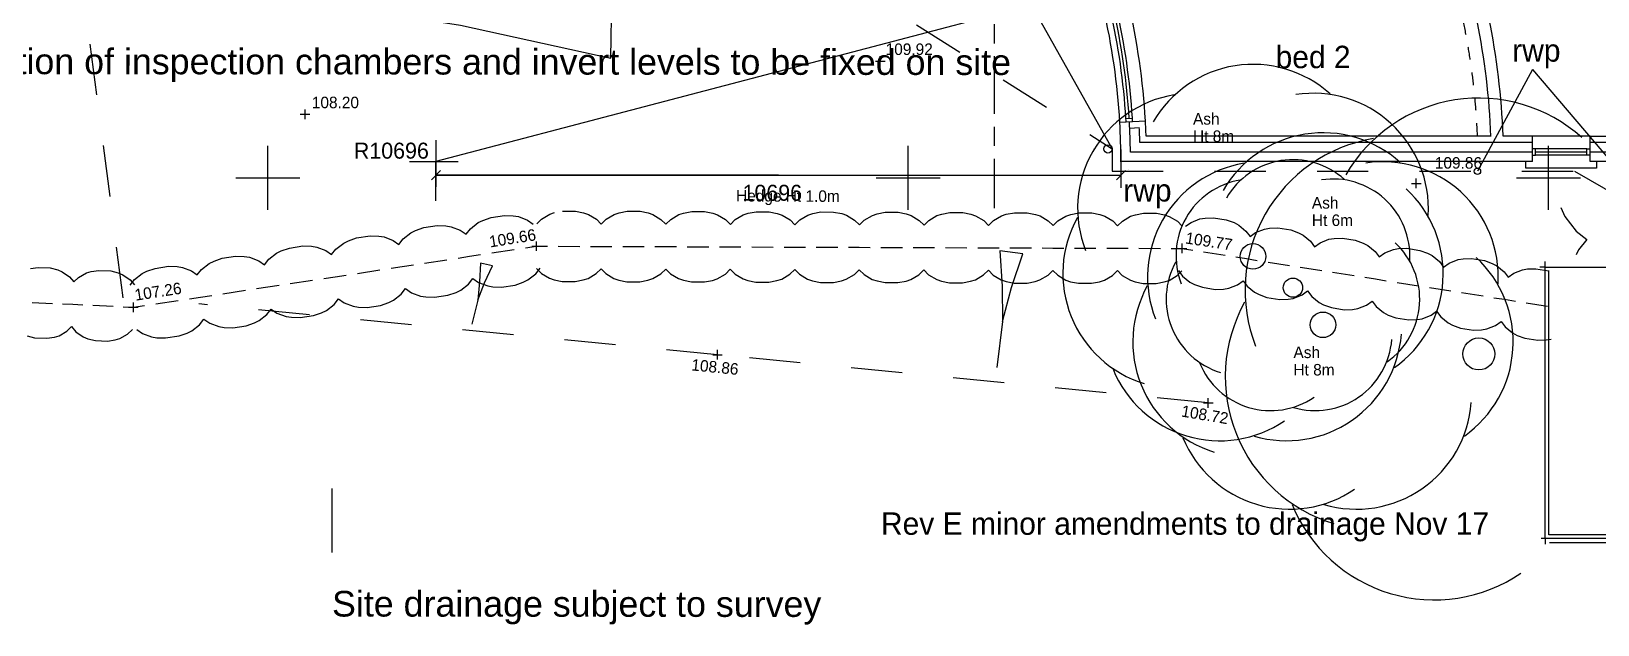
# Model space of a CAD drawing. Header units: millimetres. Extents: x -41320 to 62477, y -39180 to 41963.
# Drawn here: x -12321 to 12139, y -15662 to -6390 of the extents above; entities that cross this region are included whole.
import ezdxf

# ---------------------------------------------------------------- set-up
doc = ezdxf.new("R2010")
doc.units = ezdxf.units.MM
for name, pattern in [('BORDER', [16, 13, -1, 1, -1]), ('CENTER', [16, 9, -2, 3, -2]), ('DASHDOT', [16, 12, -4]), ('DASHED', [16, 8, -8]), ('HIDDEN', [16, 2, -2, 2, -2, 2, -2, 2, -2])]:
    doc.linetypes.add(name, pattern=pattern)
for name, color, linetype, true_color in [('1', 7, 'Continuous', 0xffffff), ('NEW_LGF_1', 7, 'Continuous', 0xffffff), ('SV___GRID', 7, 'Continuous', 0xffffff), ('SV_LAND_FORM_LEVELS', 7, 'Continuous', 0xffffff), ('SV_LAND_FORMS', 7, 'Continuous', 0xffffff), ('SV_LEVELS_(SPOT)', 7, 'Continuous', 0xffffff), ('SV_MISC_TEXT', 7, 'Continuous', 0xffffff), ('SV_TREES', 7, 'Continuous', 0xffffff), ('SV_TREES_TEXT', 7, 'Continuous', 0xffffff), ('SV_VEGETATION', 7, 'Continuous', 0xffffff), ('SV_VEGETATION_LEVELS', 7, 'Continuous', 0xffffff)]:
    doc.layers.add(name, color=color, linetype=linetype, true_color=true_color)
doc.styles.add('ARIAL', font='ARIAL.TTF', dxfattribs={"height": 0.2})
doc.dimstyles.new('ISO-25', dxfattribs={"dimtxt": 2.5, "dimasz": 2.5, "dimexe": 1.25, "dimexo": 0.625, "dimtad": 1, "dimtxsty": 'Standard', "dimcen": 2.5, "dimadec": 0, "dimazin": 0, "dimtfac": 1, "dimtmove": 0, "dimatfit": 3, "dimfxl": 1, "dimarcsym": 0})

# ---------------------------------------------------------------- blocks, each defined once
blk = doc.blocks.new('PT_PLUS00009')
at = {"layer": 'SV_LEVELS_(SPOT)', "color": 1, "linetype": 'Continuous', "ltscale": 100}
for p, q in [((0, 75), (150, 75)), ((75, 0), (75, 150))]:
    blk.add_line(p, q, dxfattribs=at)
at = {"layer": 'SV_LEVELS_(SPOT)'}
blk.add_attdef('PAT_NAME', (0, 0), '', height=1, dxfattribs=at)
blk = doc.blocks.new('GLOBALCANOPY00014')
at = {"layer": 'SV_TREES', "color": 1, "linetype": 'Continuous', "ltscale": 100}
for centre, start, end in [((2970, 4081), 48, 150), ((2970, 4081), 48, 150), ((2031, 3629), 99.4, 201.4), ((2031, 3629), 99.4, 201.4), ((3908, 3629), 356.6, 98.6), ((3908, 3629), 356.6, 98.6), ((4140, 2614), 305.2, 47.2), ((4140, 2614), 305.2, 47.2), ((1800, 2614), 150.9, 252.9), ((1800, 2614), 150.9, 252.9), ((3491, 1800), 253.7, 355.7), ((3491, 1800), 253.7, 355.7), ((2449, 1800), 202.3, 304.3), ((2449, 1800), 202.3, 304.3)]:
    blk.add_arc(centre, 1800, start, end, dxfattribs=at)
at = {"layer": 'SV_TREES'}
blk.add_attdef('PAT_NAME', (0, 0), '', height=1, dxfattribs=at)
blk = doc.blocks.new('GLOBALCANOPY00015')
at = {"layer": 'SV_TREES', "color": 1, "linetype": 'Continuous', "ltscale": 100}
for centre, start, end in [((3960, 5441), 48, 150), ((3960, 5441), 48, 150), ((2709, 4839), 99.4, 201.4), ((2709, 4839), 99.4, 201.4), ((2400, 3485), 150.9, 252.9), ((2400, 3485), 150.9, 252.9), ((3265, 2400), 202.3, 304.3), ((3265, 2400), 202.3, 304.3)]:
    blk.add_arc(centre, 2400, start, end, dxfattribs=at)
at = {"layer": 'SV_TREES'}
blk.add_attdef('PAT_NAME', (0, 0), '', height=1, dxfattribs=at)
blk = doc.blocks.new('878EE72C')
at = {"layer": 'NEW_LGF_1', "color": 2, "linetype": 'BORDER', "ltscale": 100}
blk.add_line((33995, 12795), (34005, 12790), dxfattribs=at)
at = {"layer": 'NEW_LGF_1', "color": 1, "linetype": 'Continuous', "ltscale": 100}
for p, q in [((41050, 10948), (41050, 11035)), ((41050, 10948), (40963, 10948)), ((41050, 10948), (50313, 10948)), ((41050, 6707), (41050, 10948)), ((41106, 6763), (41106, 10892)), ((41050, 6707), (40988, 6707)), ((41050, 6707), (41050, 6620)), ((50313, 6707), (41050, 6707)), ((50257, 6763), (41106, 6763)), ((50380, 6640), (41116, 6640))]:
    blk.add_line(p, q, dxfattribs=at)
at = {"layer": 'NEW_LGF_1', "color": 6, "linetype": 'DASHDOT', "ltscale": 100}
blk.add_line((22105, 6488), (22105, 7488), dxfattribs=at)
at = {"layer": 'NEW_LGF_1', "color": 15, "linetype": 'Continuous', "ltscale": 100, "style": 'ARIAL'}
for s, p in [('Exact location of inspection chambers and invert levels to be fixed on site', (14601, 13965)), ('Site drainage subject to survey', (22105, 5488))]:
    blk.add_text(s, height=400, rotation=359.9494, dxfattribs=at).set_placement(p)
at = {"layer": 'NEW_LGF_1'}
blk.add_attdef('Sfb', (0, 0), '', height=1, dxfattribs=at)
blk = doc.blocks.new('A46EFAE7')
at = {"layer": 'NEW_LGF_1', "color": 2, "linetype": 'Continuous', "ltscale": 100}
for p, q in [((109, 1758), (206, 1781)), ((352, 56), (452, 62))]:
    blk.add_line(p, q, dxfattribs=at)
for radius, start, end in [(10696, 3.3024, 12.9715), (10696, 3.3024, 12.9715), (10796, 12.7062, 12.9715), (10796, 12.7062, 12.9715), (10846, 3.5678, 12.7074), (10846, 3.5678, 12.7074), (10896, 12.7086, 12.9715), (10896, 12.7086, 12.9715), (11096, 3.3024, 12.9715), (11096, 3.3024, 12.9715), (10796, 3.3024, 3.5678), (10796, 3.3024, 3.5678), (10896, 3.3024, 3.5678), (10896, 3.3024, 3.5678)]:
    blk.add_arc((-10423, -616), radius, start, end, dxfattribs=at)
at = {"layer": 'NEW_LGF_1', "color": 1, "linetype": 'Continuous', "ltscale": 100}
for radius, end in [(10796, 12.7062), (10796, 12.7062), (10896, 12.7086), (10896, 12.7086)]:
    blk.add_arc((-10423, -616), radius, 3.5678, end, dxfattribs=at)
at = {"layer": 'NEW_LGF_1'}
blk.add_attdef('Sfb', (0, 0), '', height=1, dxfattribs=at)
blk = doc.blocks.new('GLOBALTADPOLE00038')
at = {"layer": 'SV_MISC_TEXT', "color": 1, "linetype": 'Continuous', "ltscale": 100}
for p, q in [((7866, 1570), (5501, 1146)), ((7835, 0), (7866, 1570)), ((5501, 1146), (3140, 878)), ((3140, 878), (0, 940)), ((3140, 878), (5489, 518)), ((5489, 518), (7835, 0))]:
    blk.add_line(p, q, dxfattribs=at)
at = {"layer": 'SV_MISC_TEXT'}
blk.add_attdef('PAT_NAME', (0, 0), '', height=1, dxfattribs=at)
blk = doc.blocks.new('GLOBALTADPOLE00041')
at = {"layer": 'SV_MISC_TEXT', "color": 1, "linetype": 'Continuous', "ltscale": 100}
for p, q in [((134, 953), (121, 660)), ((320, 908), (134, 953)), ((196, 642), (320, 908)), ((121, 660), (91, 372)), ((91, 372), (196, 642)), ((91, 372), (0, 0))]:
    blk.add_line(p, q, dxfattribs=at)
at = {"layer": 'SV_MISC_TEXT'}
blk.add_attdef('PAT_NAME', (0, 0), '', height=1, dxfattribs=at)
blk = doc.blocks.new('F5427BA7')
at = {"layer": 'NEW_LGF_1', "color": 1, "linetype": 'Continuous', "ltscale": 100}
for p, q in [((31044, 16010), (34004, 10728)), ((40567, 11968), (39709, 10378)), ((40567, 11968), (41921, 10378))]:
    blk.add_line(p, q, dxfattribs=at)
blk.add_circle((39709, 10378), 50, dxfattribs=at)
at = {"layer": 'NEW_LGF_1', "color": 4, "linetype": 'Continuous', "ltscale": 100}
blk.add_arc((34216, 10402), 50, 359.3254, 0, dxfattribs=at)
blk.add_arc((34216, 10402), 50, 359.3254, 0, dxfattribs=at)
at = {"layer": 'NEW_LGF_1', "color": 1, "linetype": 'Continuous', "ltscale": 100}
blk.add_arc((39709, 10378), 50, 0, 0, dxfattribs=at)
at = {"layer": 'NEW_LGF_1', "color": 15, "linetype": 'Continuous', "ltscale": 100}
for s, p in [('bed 2', (36557, 11989)), ('rwp', (40252, 12091)), ('rwp', (34178, 9905)), ('Rev E minor amendments to drainage Nov 17', (30395, 4698))]:
    blk.add_text(s, height=350, dxfattribs=at).set_placement(p)
at = {"layer": 'NEW_LGF_1'}
blk.add_attdef('Sfb', (0, 0), '', height=1, dxfattribs=at)
blk = doc.blocks.new('PT_PLUS00044')
at = {"layer": 'SV_LEVELS_(SPOT)', "color": 1, "linetype": 'Continuous', "ltscale": 100}
for p, q in [((0, 75), (150, 75)), ((75, 0), (75, 150))]:
    blk.add_line(p, q, dxfattribs=at)
at = {"layer": 'SV_LEVELS_(SPOT)'}
blk.add_attdef('PAT_NAME', (0, 0), '', height=1, dxfattribs=at)
blk = doc.blocks.new('GLOBALCANOPY00067')
at = {"layer": 'SV_TREES', "color": 1, "linetype": 'Continuous', "ltscale": 100}
for centre, start, end in [((2970, 4081), 48, 150), ((2970, 4081), 48, 150), ((2031, 3629), 99.4, 201.4), ((2031, 3629), 99.4, 201.4), ((3908, 3629), 356.6, 98.6), ((3908, 3629), 356.6, 98.6), ((4140, 2614), 305.2, 47.2), ((4140, 2614), 305.2, 47.2), ((1800, 2614), 150.9, 252.9), ((1800, 2614), 150.9, 252.9), ((3491, 1800), 253.7, 355.7), ((3491, 1800), 253.7, 355.7), ((2449, 1800), 202.3, 304.3), ((2449, 1800), 202.3, 304.3)]:
    blk.add_arc(centre, 1800, start, end, dxfattribs=at)
at = {"layer": 'SV_TREES'}
blk.add_attdef('PAT_NAME', (0, 0), '', height=1, dxfattribs=at)
blk = doc.blocks.new('PT_PLUS00077')
at = {"layer": 'SV_VEGETATION_LEVELS', "color": 1, "linetype": 'Continuous', "ltscale": 100}
for p, q in [((0, 75), (150, 75)), ((75, 0), (75, 150))]:
    blk.add_line(p, q, dxfattribs=at)
at = {"layer": 'SV_VEGETATION_LEVELS'}
blk.add_attdef('PAT_NAME', (0, 0), '', height=1, dxfattribs=at)
blk = doc.blocks.new('PT_PLUS00083')
at = {"layer": 'SV_VEGETATION_LEVELS', "color": 1, "linetype": 'Continuous', "ltscale": 100}
for p, q in [((0, 75), (150, 75)), ((75, 0), (75, 150))]:
    blk.add_line(p, q, dxfattribs=at)
at = {"layer": 'SV_VEGETATION_LEVELS'}
blk.add_attdef('PAT_NAME', (0, 0), '', height=1, dxfattribs=at)
blk = doc.blocks.new('PT_PLUS00099')
at = {"layer": 'SV_LAND_FORM_LEVELS', "color": 1, "linetype": 'Continuous', "ltscale": 100}
for p, q in [((0, 75), (150, 75)), ((75, 0), (75, 150))]:
    blk.add_line(p, q, dxfattribs=at)
at = {"layer": 'SV_LAND_FORM_LEVELS'}
blk.add_attdef('PAT_NAME', (0, 0), '', height=1, dxfattribs=at)
blk = doc.blocks.new('5204F6A2')
at = {"layer": 'NEW_LGF_1', "color": 4, "linetype": 'Continuous', "ltscale": 100}
for p, q in [((15480, 13300), (11935, 13300)), ((11935, 12850), (11935, 13300)), ((15480, 3613), (15480, 13300)), ((0, 12850), (6335, 12850)), ((6335, 12850), (6335, 12450)), ((9785, 12850), (6935, 12850)), ((6935, 12850), (6935, 12450)), ((9785, 12850), (9785, 12450)), ((11935, 12850), (10385, 12850)), ((10385, 12850), (10385, 12450)), ((15015, 12900), (12335, 12900)), ((12335, 11240), (12335, 12900)), ((15015, 400), (15015, 12900)), ((5793, 12450), (408, 12450)), ((6335, 12450), (5983, 12450)), ((9785, 12450), (6935, 12450)), ((10385, 12450), (11935, 12450)), ((11935, 11240), (11935, 12450)), ((11935, 11240), (12335, 11240)), ((6173, 10839), (5987, 10802)), ((11935, 10340), (12335, 10340)), ((11935, 10340), (11935, 8140)), ((12335, 10340), (12335, 8250)), ((6584, 8836), (6758, 8912)), ((6798, 8820), (6797, 8820)), ((1809, 7172), (1810, 7173)), ((2198, 6331), (2294, 6394)), ((2324, 6414), (2532, 6551)), ((8126, 6169), (8287, 6268)), ((7275, 5844), (7318, 5754)), ((3060, 4745), (3426, 4906)), ((9981, 4885), (10049, 4763)), ((11935, 850), (11935, 4819)), ((3238, 4314), (3611, 4458)), ((12335, 4559), (12335, 400)), ((7408, 3699), (7380, 3795)), ((3994, 3275), (3608, 3173)), ((15480, 0), (15480, 3395)), ((3687, 2851), (4077, 2941)), ((3942, 1066), (4342, 1090)), ((9738, 850), (4353, 850)), ((10386, 850), (9928, 850)), ((10386, 450), (10386, 850)), ((11286, 450), (11286, 850)), ((11286, 850), (11935, 850)), ((10386, 450), (3960, 450)), ((11935, 450), (11286, 450)), ((11935, 0), (11935, 450)), ((12796, 400), (12335, 400)), ((12796, 0), (12796, 400)), ((13396, 0), (13396, 400)), ((13396, 400), (15015, 400)), ((11935, 0), (12796, 0)), ((15480, 0), (13396, 0))]:
    blk.add_line(p, q, dxfattribs=at)
at = {"layer": 'NEW_LGF_1', "color": 3, "linetype": 'DASHDOT', "ltscale": 100}
for p, q in [((19185, 13300), (15480, 13300)), ((19185, 6535), (19185, 13300)), ((18785, 12900), (15480, 12900)), ((18785, 6935), (18785, 12900)), ((18785, 6935), (17385, 6935)), ((17385, 400), (17385, 6935)), ((19185, 6535), (17785, 6535)), ((17785, 0), (17785, 6535)), ((15480, 400), (17385, 400)), ((17785, 0), (15480, 0))]:
    blk.add_line(p, q, dxfattribs=at)
at = {"layer": 'NEW_LGF_1', "color": 2, "linetype": 'Continuous', "ltscale": 100}
for p, q in [((12085, 11240), (12085, 13150)), ((15265, 13150), (12085, 13150)), ((12235, 11340), (12235, 13000)), ((15115, 13000), (12235, 13000)), ((15115, 13000), (15115, 300)), ((15265, 150), (15265, 13150)), ((6335, 12700), (151, 12700)), ((6235, 12550), (304, 12550)), ((6235, 12700), (6235, 12550)), ((9785, 12700), (6935, 12700)), ((7035, 12700), (7035, 12550)), ((9685, 12550), (7035, 12550)), ((9685, 12700), (9685, 12550)), ((11935, 12700), (10385, 12700)), ((10485, 12700), (10485, 12550)), ((11935, 12550), (10485, 12550)), ((11935, 12700), (11935, 12450)), ((12085, 11340), (12235, 11340)), ((12085, 10340), (12085, 8183)), ((12085, 10240), (12235, 10240)), ((12235, 10240), (12235, 8224)), ((2268, 6497), (2393, 6580)), ((3237, 4714), (3375, 4773)), ((11935, 4819), (12235, 4517)), ((12085, 4668), (12085, 150)), ((3341, 4461), (3481, 4515)), ((12235, 4517), (12235, 300)), ((3923, 3153), (3778, 3115)), ((3957, 3016), (3811, 2981)), ((4097, 975), (4247, 983)), ((10386, 750), (4256, 750)), ((11935, 750), (11286, 750)), ((11935, 600), (11935, 850)), ((10386, 600), (4109, 600)), ((11935, 600), (11286, 600)), ((12235, 300), (12796, 300)), ((15115, 300), (13396, 300)), ((12085, 150), (12796, 150)), ((15265, 150), (13396, 150))]:
    blk.add_line(p, q, dxfattribs=at)
at = {"layer": 'NEW_LGF_1', "color": 3, "linetype": 'Continuous', "ltscale": 100}
for p, q in [((9305, 11167), (9305, 12450)), ((9405, 12450), (9405, 11102)), ((6836, 11236), (6154, 10939)), ((6784, 11105), (6173, 10839)), ((6405, 9904), (9305, 11167)), ((6784, 11105), (6804, 11059)), ((6896, 11099), (6804, 11059)), ((6896, 11099), (6836, 11236)), ((9405, 11102), (8762, 10821)), ((8670, 10781), (7249, 10162)), ((8670, 10781), (8690, 10736)), ((8690, 10736), (8782, 10775)), ((8782, 10775), (8762, 10821)), ((10035, 10340), (9141, 9950)), ((11935, 10340), (10035, 10340)), ((7158, 10122), (6435, 9807)), ((7537, 9251), (7158, 10122)), ((7249, 10162), (7669, 9200)), ((10051, 10238), (9181, 9859)), ((11935, 10240), (10051, 10238)), ((6435, 9807), (6405, 9904)), ((9050, 9910), (8408, 9631)), ((9090, 9819), (8763, 9676)), ((9030, 9956), (9121, 9996)), ((9050, 9910), (9030, 9956)), ((9121, 9996), (9141, 9950)), ((8408, 9631), (8557, 9289)), ((8671, 9636), (8540, 9579)), ((8649, 9328), (8540, 9579)), ((7537, 9251), (7577, 9160)), ((7577, 9160), (7669, 9200)), ((2257, 6951), (6584, 8836)), ((6622, 8744), (2316, 6867)), ((9106, 8029), (8917, 8463)), ((9008, 8503), (9118, 8253)), ((14015, 8447), (14015, 7223)), ((14115, 8557), (14115, 8457)), ((14115, 8457), (14115, 7242)), ((9197, 8069), (9157, 8161)), ((9106, 8029), (9197, 8069)), ((9445, 7250), (9537, 7290)), ((9546, 7020), (9445, 7250)), ((9537, 7290), (9593, 7161)), ((14115, 7242), (14115, 7140)), ((12335, 5818), (12335, 6410)), ((12235, 6077), (12016, 6297)), ((12235, 6077), (12235, 5818)), ((12235, 4659), (11224, 5675)), ((12235, 5818), (12335, 5818)), ((6454, 5474), (6498, 5383)), ((11935, 4819), (11213, 5545)), ((12235, 4659), (12235, 4918)), ((12235, 4918), (12335, 4918)), ((12335, 4918), (12335, 4559)), ((6516, 3574), (6537, 3477))]:
    blk.add_line(p, q, dxfattribs=at)
at = {"layer": 'NEW_LGF_1', "color": 4, "linetype": 'Continuous', "ltscale": 100}
for centre, radius, start, end in [((10696, 12850), 10696, 179.9982, 187.8755), ((10696, 12850), 10696, 179.9982, 187.8755), ((10696, 12850), 10296, 182.2246, 187.8755), ((10696, 12850), 10296, 182.2246, 187.8755), ((16271, 12850), 10486, 182.1843, 191.263), ((16271, 12850), 10486, 182.1843, 191.263), ((16271, 12850), 10296, 182.2246, 191.263), ((16271, 12850), 10296, 182.2246, 191.263), ((16271, 12850), 10486, 202.5057, 215.4241), ((16271, 12850), 10486, 202.5057, 215.4241), ((16282, 12857), 10309, 202.4987, 215.42), ((16282, 12857), 10309, 202.4987, 215.42), ((10696, 12850), 10296, 212.5726, 215.5233), ((10696, 12850), 10296, 212.5726, 215.5233), ((10696, 12850), 10696, 212.5726, 215.4241), ((10696, 12850), 10696, 212.5726, 215.4241), ((-6736, 450), 11096, 33.3539, 35.3321), ((-6736, 450), 11096, 33.3539, 35.3321), ((-1161, 450), 11096, 31.6241, 35.4241), ((-1161, 450), 11096, 31.6241, 35.4241), ((-6736, 450), 10696, 33.3539, 35.4241), ((-6736, 450), 10696, 33.3539, 35.4241), ((-1161, 450), 10906, 31.6241, 35.4241), ((-1161, 450), 10906, 31.6241, 35.4241), ((-6736, 450), 11096, 21.1732, 23.6762), ((-6736, 450), 11096, 21.1732, 23.6762), ((-6736, 450), 10696, 21.1732, 23.6762), ((-6736, 450), 10696, 21.1732, 23.6762), ((3808, 15968), 12686, 294.1918, 295.0515), ((3808, 15968), 12686, 294.1918, 295.0515), ((-1161, 450), 11096, 2.0641, 21.2685), ((-1161, 450), 11096, 2.0641, 21.2685), ((-1161, 450), 10906, 2.0641, 21.21), ((-1161, 450), 10906, 2.0641, 21.21), ((-6736, 450), 11096, 12.9715, 14.7489), ((-6736, 450), 11096, 12.9715, 14.7489), ((-6736, 450), 10696, 12.9715, 14.7489), ((-6736, 450), 10696, 12.9715, 14.7489), ((-6736, 450), 10696, 359.9982, 3.3024), ((-6736, 450), 10696, 359.9982, 3.3024), ((-6736, 450), 11096, 2.0641, 3.3024), ((-6736, 450), 11096, 2.0641, 3.3024)]:
    blk.add_arc(centre, radius, start, end, dxfattribs=at)
at = {"layer": 'NEW_LGF_1', "color": 2, "linetype": 'Continuous', "ltscale": 100}
for centre, radius, start, end in [((10696, 12850), 10546, 180.8131, 187.3322), ((10696, 12850), 10546, 180.8131, 187.3322), ((10696, 12850), 10396, 181.6517, 187.3244), ((10696, 12850), 10396, 181.6517, 187.3244), ((10696, 12850), 10546, 212.5726, 215.4241), ((10696, 12850), 10546, 212.5726, 215.4241), ((10696, 12850), 10396, 213.1238, 215.4241), ((10696, 12850), 10396, 213.1238, 215.4241), ((-6736, 450), 10846, 33.3539, 35.4241), ((-6736, 450), 10846, 33.3539, 35.4241), ((-6736, 450), 10996, 33.8822, 35.4241), ((-6736, 450), 10996, 33.8822, 35.4241), ((-6736, 450), 10846, 21.1732, 23.6762), ((-6736, 450), 10846, 21.1732, 23.6762), ((-6736, 450), 10996, 21.6943, 23.1479), ((-6736, 450), 10996, 21.6943, 23.1479), ((-6736, 450), 10846, 12.9715, 14.7489), ((-6736, 450), 10846, 12.9715, 14.7489), ((-6736, 450), 10996, 13.4926, 14.2278), ((-6736, 450), 10996, 13.4926, 14.2278), ((-6736, 450), 10846, 0.7906, 3.3024), ((-6736, 450), 10846, 0.7906, 3.3024), ((-6736, 450), 10996, 1.5616, 2.7741), ((-6736, 450), 10996, 1.5616, 2.7741)]:
    blk.add_arc(centre, radius, start, end, dxfattribs=at)
at = {"layer": 'NEW_LGF_1', "color": 1, "linetype": 'HIDDEN', "ltscale": 100}
for centre, start, end in [((16271, 12850), 182.1414, 215.4241), ((16271, 12850), 182.1414, 215.4241), ((-1161, 450), 2.1414, 35.4241), ((-1161, 450), 2.1414, 35.4241)]:
    blk.add_arc(centre, 10696, start, end, dxfattribs=at)
at = {"layer": 'NEW_LGF_1', "color": 3, "linetype": 'Continuous', "ltscale": 100}
for centre, radius, start, end in [((15177, -2902), 11409, 95.8467, 119.5779), ((15177, -2902), 11409, 95.8467, 119.5779), ((15177, -2902), 11509, 95.2955, 119.025), ((15177, -2902), 11509, 95.2955, 119.025), ((14886, 2726), 4580, 100.9598, 128.7925), ((14886, 2726), 4580, 100.9598, 128.7925), ((14886, 2726), 4480, 99.9067, 124.7035), ((14886, 2726), 4480, 99.9067, 124.7035), ((-177, 21243), 17107, 295.8237, 298.8269), ((-177, 21243), 17107, 295.8237, 298.8269), ((-177, 21243), 17207, 295.8237, 298.8448), ((-177, 21243), 17207, 295.8237, 298.8448), ((3808, 15968), 12686, 299.1199, 305.7737), ((3808, 15968), 12686, 299.1199, 305.7737), ((-177, 21243), 17107, 282.6658, 292.808), ((-177, 21243), 17107, 282.6658, 292.808), ((-177, 21243), 17207, 282.7171, 292.8255), ((-177, 21243), 17207, 282.7171, 292.8255), ((3808, 15968), 12786, 299.1199, 305.3914), ((3808, 15968), 12786, 299.1199, 305.3914), ((3808, 15968), 12686, 286.3536, 294.1918), ((3808, 15968), 12686, 286.3536, 294.1918), ((3808, 15968), 12786, 286.3536, 294.1664), ((3808, 15968), 12786, 286.3536, 294.1664), ((3671, 16775), 13504, 271.3716, 282.1597), ((3671, 16775), 13504, 271.3716, 282.1597), ((3671, 16775), 13604, 271.4697, 282.1597), ((3671, 16775), 13604, 271.4697, 282.1597)]:
    blk.add_arc(centre, radius, start, end, dxfattribs=at)
at = {"layer": 'NEW_LGF_1', "color": 9, "linetype": 'Continuous', "ltscale": 100}
blk.add_text('D7', height=250, dxfattribs=at).set_placement((10071, 4992))
at = {"layer": 'NEW_LGF_1'}
blk.add_attdef('Sfb', (0, 0), '', height=1, dxfattribs=at)
blk = doc.blocks.new('BEE5BB48')
at = {"layer": 'NEW_LGF_1', "color": 2, "linetype": 'Continuous', "ltscale": 100}
for p, q in [((1000, 500), (100, 500)), ((150, 300), (100, 300)), ((150, 200), (150, 300)), ((950, 250), (150, 250)), ((950, 200), (950, 300)), ((950, 300), (1000, 300)), ((0, 0), (0, 100)), ((1100, 0), (0, 0)), ((100, 200), (150, 200)), ((1000, 200), (950, 200)), ((1100, 100), (1100, 0))]:
    blk.add_line(p, q, dxfattribs=at)
at = {"layer": 'NEW_LGF_1', "color": 1, "linetype": 'Continuous', "ltscale": 100}
for p, q in [((950, 300), (150, 300)), ((950, 200), (150, 200))]:
    blk.add_line(p, q, dxfattribs=at)
at = {"layer": 'NEW_LGF_1'}
for tag in ['PAT_NAME', 'Group', 'Floor', 'Sfb', 'Part_Number', 'Description', 'Manufacturer', 'Quantity', 'Width', 'Width_FORMULA', 'Height', 'Symbol_Path', 'Opening_height', 'Return_type', 'TYPE', 'PREFIX', 'IDENTIFIER', 'NUMBER', 'OUTER_LEAF', 'CAVITY', 'INNER_LEAF', 'Arch_group']:
    blk.add_attdef(tag, (0, 0), '', height=1, dxfattribs=at)
blk = doc.blocks.new('GLOBALTADPOLE00140')
at = {"layer": 'SV_MISC_TEXT', "color": 1, "linetype": 'Continuous', "ltscale": 100}
for p, q in [((407, 1779), (47, 1824)), ((47, 1824), (87, 1270)), ((231, 1252), (407, 1779)), ((87, 1270), (91, 721)), ((91, 721), (231, 1252)), ((91, 721), (0, 0))]:
    blk.add_line(p, q, dxfattribs=at)
at = {"layer": 'SV_MISC_TEXT'}
blk.add_attdef('PAT_NAME', (0, 0), '', height=1, dxfattribs=at)
blk = doc.blocks.new('PT_PLUS00145')
at = {"layer": 'SV_LEVELS_(SPOT)', "color": 1, "linetype": 'Continuous', "ltscale": 100}
for p, q in [((0, 75), (150, 75)), ((75, 0), (75, 150))]:
    blk.add_line(p, q, dxfattribs=at)
at = {"layer": 'SV_LEVELS_(SPOT)'}
blk.add_attdef('PAT_NAME', (0, 0), '', height=1, dxfattribs=at)
blk = doc.blocks.new('PT_PLUS00165')
at = {"layer": 'SV_LAND_FORM_LEVELS', "color": 1, "linetype": 'Continuous', "ltscale": 100}
for p, q in [((0, 75), (150, 75)), ((75, 0), (75, 150))]:
    blk.add_line(p, q, dxfattribs=at)
at = {"layer": 'SV_LAND_FORM_LEVELS'}
blk.add_attdef('PAT_NAME', (0, 0), '', height=1, dxfattribs=at)
blk = doc.blocks.new('PT_PLUS00166')
at = {"layer": 'SV_VEGETATION_LEVELS', "color": 1, "linetype": 'Continuous', "ltscale": 100}
for p, q in [((0, 75), (150, 75)), ((75, 0), (75, 150))]:
    blk.add_line(p, q, dxfattribs=at)
at = {"layer": 'SV_VEGETATION_LEVELS'}
blk.add_attdef('PAT_NAME', (0, 0), '', height=1, dxfattribs=at)
blk = doc.blocks.new('GLOBALCANOPY00179')
at = {"layer": 'SV_TREES', "color": 1, "linetype": 'Continuous', "ltscale": 100}
for centre, start, end in [((1980, 2721), 48, 150), ((1980, 2721), 48, 150), ((1354, 2419), 99.4, 201.4), ((1354, 2419), 99.4, 201.4), ((2605, 2419), 356.6, 98.6), ((2605, 2419), 356.6, 98.6), ((2760, 1743), 305.2, 47.2), ((2760, 1743), 305.2, 47.2), ((1200, 1743), 150.9, 252.9), ((1200, 1743), 150.9, 252.9), ((2327, 1200), 253.7, 355.7), ((2327, 1200), 253.7, 355.7), ((1633, 1200), 202.3, 304.3), ((1633, 1200), 202.3, 304.3)]:
    blk.add_arc(centre, 1200, start, end, dxfattribs=at)
at = {"layer": 'SV_TREES'}
blk.add_attdef('PAT_NAME', (0, 0), '', height=1, dxfattribs=at)
blk = doc.blocks.new('565FF672')
at = {"layer": 'NEW_LGF_1', "color": 1, "linetype": 'CENTER', "ltscale": 100}
for p, q in [((2209, 7175), (2209, 0)), ((0, 6929), (2481, 6929))]:
    blk.add_line(p, q, dxfattribs=at)
at = {"layer": 'NEW_LGF_1'}
blk.add_attdef('Sfb', (0, 0), '', height=1, dxfattribs=at)
blk = doc.blocks.new('7E8AD993')
at = {"layer": 'NEW_LGF_1', "color": 2, "linetype": 'DASHED', "ltscale": 100}
for p, q in [((47, 8349), (7073, 12065)), ((0, 7145), (11159, 65))]:
    blk.add_line(p, q, dxfattribs=at)
at = {"layer": 'NEW_LGF_1', "color": 2, "linetype": 'Continuous', "ltscale": 100}
for centre in [(7138, 12065), (11094, 65)]:
    blk.add_circle(centre, 65, dxfattribs=at)
for centre in [(7138, 12065), (11094, 65)]:
    blk.add_arc(centre, 65, 0, 0, dxfattribs=at)
blk = doc.blocks.new('BB311460')
at = {"layer": '1', "color": 2, "linetype": 'DASHED', "ltscale": 100}
for p, q in [((0, 12745), (0, 12745)), ((0, 12745), (12068, 12745)), ((3956, 395), (3956, 45)), ((3956, 45), (12068, 45))]:
    blk.add_line(p, q, dxfattribs=at)
at = {"layer": '1', "color": 1, "linetype": 'Continuous', "ltscale": 100}
for centre in [(11918, 12745), (11918, 45)]:
    blk.add_circle(centre, 45, dxfattribs=at)
for centre in [(11918, 12745), (11918, 45)]:
    blk.add_arc(centre, 45, 0, 0, dxfattribs=at)
blk = doc.blocks.new('F2035AC3')
at = {"layer": '1', "color": 2, "linetype": 'DASHED', "ltscale": 100}
for p, q in [((7095, 13215), (7665, 13715)), ((7665, 13715), (15236, 13715)), ((3414, 11324), (4732, 9719)), ((7095, 515), (7881, 65)), ((7881, 65), (13836, 65))]:
    blk.add_line(p, q, dxfattribs=at)
at = {"layer": '1', "color": 1, "linetype": 'Continuous', "ltscale": 100}
blk.add_line((0, 11654), (4459, 9846), dxfattribs=at)
at = {"layer": '1', "color": 2, "linetype": 'HIDDEN', "ltscale": 100}
blk.add_line((4584, 10315), (4733, 9720), dxfattribs=at)
at = {"layer": '1', "color": 2, "linetype": 'Continuous', "ltscale": 100}
for p, q in [((4791, 9747), (4797, 9720)), ((5718, 9190), (5921, 8625)), ((5046, 8948), (5249, 8384)), ((5181, 8572), (5853, 8813)), ((5517, 8693), (5853, 8813)), ((5517, 8693), (5181, 8572))]:
    blk.add_line(p, q, dxfattribs=at)
at = {"layer": '1', "color": 4, "linetype": 'Continuous', "ltscale": 100}
for p, q in [((5896, 8904), (5811, 8723)), ((5138, 8481), (5224, 8662))]:
    blk.add_line(p, q, dxfattribs=at)
at = {"layer": '1', "color": 2, "linetype": 'Continuous', "ltscale": 100}
for centre, radius in [((15236, 13715), 65), ((4584, 10315), 75)]:
    blk.add_circle(centre, radius, dxfattribs=at)
at = {"layer": '1', "color": 2, "linetype": 'DASHED', "ltscale": 100}
blk.add_circle((13836, 65), 65, dxfattribs=at)
at = {"layer": '1', "color": 2, "linetype": 'Continuous', "ltscale": 100}
for centre, radius in [((15236, 13715), 65), ((4584, 10315), 75)]:
    blk.add_arc(centre, radius, 0, 0, dxfattribs=at)
at = {"layer": '1', "color": 2, "linetype": 'DASHED', "ltscale": 100}
blk.add_arc((13836, 65), 65, 0, 0, dxfattribs=at)
at = {"layer": '1', "color": 3, "linetype": 'Continuous', "ltscale": 100}
blk.add_text('714', height=180, rotation=19.7538, dxfattribs=at).set_placement((5464, 8323))
blk = doc.blocks.new('49092CF5')
at = {"layer": 'NEW_LGF_1', "color": 9, "linetype": 'Continuous', "ltscale": 100}
blk.add_text('R11409', height=250, dxfattribs=at).set_placement((10278, 109))
blk.add_leader([(4290, 7295), (180, 19294)], dimstyle='ISO-25', override={"dimasz": 200}, dxfattribs=at)
blk = doc.blocks.new('B5121D4A')
at = {"layer": 'NEW_LGF_1', "color": 9, "linetype": 'Continuous', "ltscale": 100}
for p, q in [((18401, 15932), (19164, 15932)), ((1383, 3870), (1383, 3137)), ((12079, 3721), (12079, 3121)), ((969, 3533), (1732, 3532)), ((1383, 2921), (1383, 3521)), ((6731, 3321), (1383, 3321)), ((1383, 3321), (12079, 3321)), ((6731, 3321), (12079, 3321))]:
    blk.add_line(p, q, dxfattribs=at)
at = {"layer": 'NEW_LGF_1', "color": 4, "linetype": 'Continuous', "ltscale": 100}
for p, q in [((1313, 3250), (1454, 3392)), ((12150, 3392), (12009, 3250))]:
    blk.add_line(p, q, dxfattribs=at)
at = {"layer": 'NEW_LGF_1', "color": 9, "linetype": 'Continuous', "ltscale": 100}
for s, p in [('R10696', (17482, 16092)), ('R4480', (21920, 5509)), ('R10696', (102, 3579)), ('10696', (6171, 2921))]:
    blk.add_text(s, height=250, dxfattribs=at).set_placement(p)
for points in [[(9380, 10895), (18815, 15932)], [(18389, 10479), (23297, 180)], [(20876, 9751), (23000, 5809)], [(11776, 6266), (1383, 3532)]]:
    blk.add_leader(points, dimstyle='ISO-25', override={"dimasz": 200}, dxfattribs=at)

msp = doc.modelspace()

# ---------------------------------------------------------------- linework, layer by layer
at = {"layer": 'SV___GRID', "color": 1, "linetype": 'Continuous', "ltscale": 100}
for p, q in [((-8628, -9180), (-8628, -8180)), ((1372, -9180), (1372, -8180)), ((11372, -9180), (11372, -8180)), ((-9128, -8680), (-8128, -8680)), ((872, -8680), (1872, -8680)), ((10872, -8680), (11872, -8680))]:
    msp.add_line(p, q, dxfattribs=at)
at = {"layer": 'SV_LAND_FORMS', "color": 1, "linetype": 'DASHED', "ltscale": 100}
for p, q in [((-10885, -10556), (-11876, -2945)), ((-1606, -11443), (-9704, -10648)), ((6057, -12196), (-1606, -11443))]:
    msp.add_line(p, q, dxfattribs=at)
at = {"layer": 'SV_TREES', "color": 1, "linetype": 'Continuous', "ltscale": 100}
for centre, radius in [((6756, -9907), 200), ((7380, -10396), 150), ((7849, -10976), 200), ((10283, -11432), 250)]:
    msp.add_circle(centre, radius, dxfattribs=at)
for centre, radius in [((6756, -9907), 200), ((7380, -10396), 150), ((7849, -10976), 200), ((10283, -11432), 250)]:
    msp.add_arc(centre, radius, 0, 0, dxfattribs=at)
at = {"layer": 'SV_VEGETATION', "color": 1, "linetype": 'Continuous', "ltscale": 100}
for p, q in [((-5142, -9299), (-4932, -9267)), ((-4932, -9267), (-4797, -9272)), ((-4797, -9272), (-4715, -9285)), ((-4715, -9285), (-4572, -9339)), ((-4353, -9323), (-4226, -9248)), ((-4226, -9248), (-4151, -9223)), ((-4025, -9199), (-3823, -9200)), ((-3823, -9200), (-3697, -9225)), ((-3697, -9225), (-3622, -9250)), ((-3622, -9250), (-3496, -9326)), ((-3345, -9326), (-3219, -9252)), ((-3219, -9252), (-3143, -9227)), ((-3143, -9227), (-3017, -9202)), ((-3017, -9202), (-2815, -9203)), ((-2815, -9203), (-2689, -9229)), ((-2689, -9229), (-2614, -9254)), ((-2614, -9254), (-2488, -9329)), ((-2337, -9330), (-2211, -9255)), ((-2211, -9255), (-2135, -9231)), ((-2135, -9231), (-2009, -9206)), ((-2009, -9206), (-1807, -9207)), ((-1807, -9207), (-1681, -9232)), ((-1681, -9232), (-1606, -9257)), ((-1606, -9257), (-1480, -9333)), ((-1329, -9333), (-1203, -9259)), ((-1203, -9259), (-1127, -9234)), ((-1127, -9234), (-1001, -9210)), ((-1001, -9210), (-800, -9210)), ((-800, -9210), (-674, -9236)), ((-674, -9236), (-598, -9261)), ((-598, -9261), (-472, -9336)), ((-321, -9337), (-195, -9262)), ((-195, -9262), (-119, -9238)), ((-119, -9238), (7, -9213)), ((7, -9213), (208, -9214)), ((208, -9214), (334, -9239)), ((334, -9239), (410, -9265)), ((410, -9265), (535, -9340)), ((687, -9341), (813, -9266)), ((813, -9266), (888, -9241)), ((888, -9241), (1015, -9217)), ((1015, -9217), (1216, -9217)), ((1216, -9217), (1342, -9243)), ((1342, -9243), (1417, -9268)), ((1417, -9268), (1543, -9344)), ((1694, -9344), (1821, -9270)), ((1821, -9270), (1896, -9245)), ((1896, -9245), (2022, -9220)), ((2022, -9220), (2224, -9221)), ((2224, -9221), (2350, -9246)), ((2350, -9246), (2425, -9272)), ((2425, -9272), (2551, -9347)), ((2702, -9348), (2828, -9273)), ((2828, -9273), (2904, -9248)), ((2904, -9248), (3030, -9224)), ((3030, -9224), (3232, -9225)), ((3232, -9225), (3358, -9250)), ((3358, -9250), (3433, -9275)), ((3433, -9275), (3559, -9351)), ((3710, -9351), (3836, -9277)), ((3836, -9277), (3912, -9252)), ((3912, -9252), (4038, -9227)), ((4038, -9227), (4240, -9228)), ((4240, -9228), (4365, -9254)), ((4365, -9254), (4441, -9279)), ((4441, -9279), (4567, -9354)), ((4718, -9355), (4844, -9280)), ((4844, -9280), (4920, -9256)), ((4920, -9256), (5046, -9231)), ((5046, -9231), (5247, -9232)), ((5247, -9232), (5373, -9257)), ((5373, -9257), (5449, -9282)), ((5449, -9282), (5575, -9358)), ((11562, -9145), (11628, -9285)), ((11628, -9285), (11804, -9512)), ((-6394, -9539), (-6319, -9503)), ((-6319, -9503), (-6191, -9458)), ((-6191, -9458), (-5981, -9426)), ((-5981, -9426), (-5846, -9431)), ((-5846, -9431), (-5764, -9444)), ((-5764, -9444), (-5622, -9498)), ((-5622, -9498), (-5532, -9560)), ((-5532, -9560), (-5464, -9474)), ((-5464, -9474), (-5344, -9380)), ((-5344, -9380), (-5269, -9344)), ((-5269, -9344), (-5142, -9299)), ((-4572, -9339), (-4482, -9401)), ((-4428, -9397), (-4353, -9323)), ((-3496, -9326), (-3421, -9401)), ((-3421, -9401), (-3345, -9326)), ((-2488, -9329), (-2413, -9405)), ((-2413, -9405), (-2337, -9330)), ((-1480, -9333), (-1405, -9408)), ((-1405, -9408), (-1329, -9333)), ((-472, -9336), (-397, -9412)), ((-397, -9412), (-321, -9337)), ((535, -9340), (611, -9415)), ((611, -9415), (687, -9341)), ((1543, -9344), (1619, -9419)), ((1619, -9419), (1694, -9344)), ((2551, -9347), (2626, -9422)), ((2626, -9422), (2702, -9348)), ((3559, -9351), (3634, -9426)), ((3634, -9426), (3710, -9351)), ((4567, -9354), (4642, -9430)), ((4642, -9430), (4718, -9355)), ((5575, -9358), (5650, -9433)), ((5703, -9437), (5790, -9375)), ((5790, -9375), (5928, -9321)), ((5928, -9321), (6008, -9308)), ((6008, -9308), (6137, -9304)), ((6137, -9304), (6339, -9335)), ((6339, -9335), (6461, -9380)), ((6461, -9380), (6533, -9417)), ((6533, -9417), (6647, -9511)), ((6647, -9511), (6711, -9597)), ((6711, -9597), (6798, -9534)), ((6798, -9534), (6936, -9480)), ((6936, -9480), (7015, -9467)), ((7015, -9467), (7145, -9463)), ((7145, -9463), (7346, -9494)), ((7346, -9494), (7468, -9539)), ((7468, -9539), (7540, -9576)), ((11804, -9512), (11970, -9642)), ((-8418, -9821), (-8290, -9776)), ((-8290, -9776), (-8080, -9744)), ((-8080, -9744), (-7945, -9749)), ((-7945, -9749), (-7863, -9762)), ((-7863, -9762), (-7721, -9816)), ((-7563, -9792), (-7443, -9698)), ((-7443, -9698), (-7368, -9662)), ((-7368, -9662), (-7241, -9617)), ((-7241, -9617), (-7031, -9585)), ((-7031, -9585), (-6896, -9590)), ((-6896, -9590), (-6813, -9603)), ((-6813, -9603), (-6671, -9657)), ((-6671, -9657), (-6581, -9719)), ((-6581, -9719), (-6514, -9633)), ((-6514, -9633), (-6394, -9539)), ((-4605, -9774), (-4430, -9747)), ((-4430, -9747), (-4262, -9748)), ((-4094, -9749), (-3758, -9750)), ((-3590, -9750), (-3422, -9751)), ((-3422, -9751), (-3255, -9752)), ((-3086, -9752), (-2751, -9753)), ((-2582, -9754), (-2414, -9755)), ((-2414, -9755), (-2247, -9755)), ((-2078, -9756), (-1743, -9757)), ((-1575, -9758), (-1406, -9758)), ((-1406, -9758), (-1239, -9759)), ((-1071, -9759), (-735, -9761)), ((-567, -9761), (-398, -9762)), ((-398, -9762), (-231, -9762)), ((-63, -9763), (273, -9764)), ((441, -9765), (609, -9765)), ((609, -9765), (777, -9766)), ((945, -9766), (1281, -9768)), ((1449, -9768), (1617, -9769)), ((1617, -9769), (1785, -9769)), ((1953, -9770), (2289, -9771)), ((2457, -9772), (2625, -9772)), ((2625, -9772), (2792, -9773)), ((2961, -9774), (3296, -9775)), ((3465, -9775), (3633, -9776)), ((3633, -9776), (3800, -9777)), ((3969, -9777), (4304, -9778)), ((4472, -9779), (4641, -9780)), ((4641, -9780), (4808, -9780)), ((4976, -9781), (5312, -9782)), ((5480, -9783), (5649, -9783)), ((5649, -9783), (5816, -9810)), ((7540, -9576), (7654, -9670)), ((7654, -9670), (7718, -9756)), ((7718, -9756), (7805, -9693)), ((7805, -9693), (7943, -9639)), ((7943, -9639), (8022, -9626)), ((8022, -9626), (8152, -9622)), ((8152, -9622), (8354, -9653)), ((8354, -9653), (8476, -9698)), ((8476, -9698), (8547, -9735)), ((8547, -9735), (8662, -9829)), ((9030, -9786), (9160, -9781)), ((9160, -9781), (9361, -9813)), ((11970, -9642), (11837, -9805)), ((-9662, -10110), (-9542, -10016)), ((-9542, -10016), (-9467, -9980)), ((-9467, -9980), (-9340, -9935)), ((-9340, -9935), (-9130, -9903)), ((-9130, -9903), (-8995, -9908)), ((-8995, -9908), (-8912, -9921)), ((-8912, -9921), (-8770, -9975)), ((-8770, -9975), (-8680, -10037)), ((-8680, -10037), (-8613, -9951)), ((-8613, -9951), (-8493, -9857)), ((-8493, -9857), (-8418, -9821)), ((-7721, -9816), (-7631, -9878)), ((-7631, -9878), (-7563, -9792)), ((-6179, -10012), (-5830, -9960)), ((-5654, -9933), (-5479, -9906)), ((-5479, -9906), (-5305, -9880)), ((-5130, -9853), (-4780, -9801)), ((5984, -9836), (6320, -9889)), ((6488, -9916), (6656, -9942)), ((6656, -9942), (6823, -9969)), ((6992, -9995), (7327, -10048)), ((8662, -9829), (8726, -9915)), ((8726, -9915), (8813, -9853)), ((8813, -9853), (8950, -9798)), ((8950, -9798), (9030, -9786)), ((9361, -9813), (9483, -9857)), ((9483, -9857), (9555, -9894)), ((9555, -9894), (9669, -9988)), ((9669, -9988), (9733, -10074)), ((9733, -10074), (9820, -10012)), ((9820, -10012), (9958, -9957)), ((9958, -9957), (10037, -9945)), ((10037, -9945), (10167, -9940)), ((10167, -9940), (10369, -9972)), ((10369, -9972), (10491, -10016)), ((10491, -10016), (10562, -10053)), ((11837, -9805), (11802, -9881)), ((-12335, -10098), (-12216, -10079)), ((-12216, -10079), (-12026, -10088)), ((-12026, -10088), (-11909, -10119)), ((-11909, -10119), (-11839, -10147)), ((-11839, -10147), (-11724, -10228)), ((-11724, -10228), (-11657, -10306)), ((-11657, -10306), (-11582, -10235)), ((-11582, -10235), (-11460, -10166)), ((-11460, -10166), (-11388, -10144)), ((-11388, -10144), (-11268, -10125)), ((-11268, -10125), (-11079, -10134)), ((-11079, -10134), (-10962, -10165)), ((-10962, -10165), (-10892, -10193)), ((-10892, -10193), (-10777, -10274)), ((-10779, -10355), (-10712, -10269)), ((-10712, -10269), (-10592, -10175)), ((-10592, -10175), (-10517, -10139)), ((-10517, -10139), (-10389, -10094)), ((-10389, -10094), (-10179, -10062)), ((-10179, -10062), (-10044, -10067)), ((-10044, -10067), (-9962, -10080)), ((-9962, -10080), (-9819, -10134)), ((-9819, -10134), (-9730, -10196)), ((-9730, -10196), (-9662, -10110)), ((-7753, -10251), (-7578, -10224)), ((-7578, -10224), (-7404, -10198)), ((-7229, -10172), (-6879, -10119)), ((-6704, -10092), (-6529, -10065)), ((-6529, -10065), (-6354, -10039)), ((-5494, -10339), (-5427, -10252)), ((-5427, -10252), (-5337, -10315)), ((-4565, -10274), (-4445, -10180)), ((-4445, -10180), (-4377, -10093)), ((-4431, -10097), (-4356, -10173)), ((-4356, -10173), (-4230, -10248)), ((-4230, -10248), (-4154, -10273)), ((-3701, -10275), (-3625, -10250)), ((-3625, -10250), (-3499, -10176)), ((-3499, -10176), (-3423, -10101)), ((-3423, -10101), (-3348, -10176)), ((-3348, -10176), (-3222, -10252)), ((-3222, -10252), (-3147, -10277)), ((-2693, -10279), (-2617, -10254)), ((-2617, -10254), (-2491, -10179)), ((-2491, -10179), (-2415, -10105)), ((-2415, -10105), (-2340, -10180)), ((-2340, -10180), (-2214, -10255)), ((-2214, -10255), (-2139, -10281)), ((-1685, -10282), (-1610, -10257)), ((-1610, -10257), (-1483, -10183)), ((-1483, -10183), (-1407, -10108)), ((-1407, -10108), (-1332, -10183)), ((-1332, -10183), (-1206, -10259)), ((-1206, -10259), (-1131, -10284)), ((-677, -10286), (-602, -10261)), ((-602, -10261), (-475, -10186)), ((-475, -10186), (-400, -10112)), ((-400, -10112), (-324, -10187)), ((-324, -10187), (-199, -10262)), ((-199, -10262), (-123, -10288)), ((330, -10289), (406, -10265)), ((406, -10265), (532, -10190)), ((532, -10190), (608, -10115)), ((608, -10115), (684, -10191)), ((684, -10191), (809, -10266)), ((809, -10266), (885, -10291)), ((1338, -10293), (1414, -10268)), ((1414, -10268), (1540, -10194)), ((1540, -10194), (1616, -10119)), ((1616, -10119), (1691, -10194)), ((1691, -10194), (1817, -10270)), ((1817, -10270), (1893, -10295)), ((2346, -10296), (2422, -10272)), ((2422, -10272), (2548, -10197)), ((2548, -10197), (2624, -10122)), ((2624, -10122), (2699, -10198)), ((2699, -10198), (2825, -10273)), ((3430, -10275), (3556, -10201)), ((3556, -10201), (3632, -10126)), ((3632, -10126), (3707, -10201)), ((3707, -10201), (3833, -10277)), ((4437, -10279), (4564, -10204)), ((4564, -10204), (4640, -10130)), ((4640, -10130), (4715, -10205)), ((4715, -10205), (4841, -10280)), ((5445, -10282), (5572, -10208)), ((5572, -10208), (5647, -10133)), ((5594, -10129), (5658, -10215)), ((5658, -10215), (5772, -10309)), ((7495, -10075), (7664, -10101)), ((7664, -10101), (7831, -10128)), ((7999, -10154), (8335, -10207)), ((8503, -10234), (8671, -10260)), ((8671, -10260), (8838, -10287)), ((10562, -10053), (10677, -10147)), ((10677, -10147), (10741, -10233)), ((10741, -10233), (10828, -10171)), ((10828, -10171), (10965, -10116)), ((10965, -10116), (11045, -10104)), ((11045, -10104), (11175, -10099)), ((11175, -10099), (11376, -10131)), ((-10777, -10274), (-10710, -10352)), ((-9677, -10543), (-9503, -10516)), ((-9328, -10490), (-8978, -10437)), ((-8803, -10410), (-8628, -10383)), ((-8628, -10383), (-8453, -10357)), ((-8278, -10331), (-7929, -10278)), ((-6664, -10592), (-6544, -10498)), ((-6544, -10498), (-6476, -10411)), ((-6476, -10411), (-6386, -10474)), ((-6386, -10474), (-6244, -10528)), ((-6026, -10546), (-5817, -10514)), ((-5817, -10514), (-5689, -10469)), ((-5689, -10469), (-5614, -10433)), ((-5614, -10433), (-5494, -10339)), ((-5337, -10315), (-5194, -10369)), ((-5194, -10369), (-5112, -10382)), ((-5112, -10382), (-4977, -10387)), ((-4977, -10387), (-4767, -10355)), ((-4767, -10355), (-4640, -10310)), ((-4640, -10310), (-4565, -10274)), ((-4154, -10273), (-4029, -10299)), ((-4029, -10299), (-3827, -10300)), ((-3827, -10300), (-3701, -10275)), ((-3147, -10277), (-3021, -10302)), ((-3021, -10302), (-2819, -10303)), ((-2819, -10303), (-2693, -10279)), ((-2139, -10281), (-2013, -10306)), ((-2013, -10306), (-1811, -10307)), ((-1811, -10307), (-1685, -10282)), ((-1131, -10284), (-1005, -10310)), ((-1005, -10310), (-803, -10310)), ((-803, -10310), (-677, -10286)), ((-123, -10288), (3, -10313)), ((3, -10313), (204, -10314)), ((204, -10314), (330, -10289)), ((885, -10291), (1011, -10317)), ((1011, -10317), (1212, -10317)), ((1212, -10317), (1338, -10293)), ((1893, -10295), (2018, -10320)), ((2018, -10320), (2220, -10321)), ((2220, -10321), (2346, -10296)), ((2825, -10273), (2900, -10298)), ((2900, -10298), (3026, -10324)), ((3026, -10324), (3228, -10325)), ((3228, -10325), (3354, -10300)), ((3354, -10300), (3430, -10275)), ((3833, -10277), (3908, -10302)), ((3908, -10302), (4034, -10327)), ((4034, -10327), (4236, -10328)), ((4236, -10328), (4362, -10304)), ((4362, -10304), (4437, -10279)), ((4841, -10280), (4916, -10306)), ((4916, -10306), (5042, -10331)), ((5042, -10331), (5244, -10332)), ((5244, -10332), (5370, -10307)), ((5370, -10307), (5445, -10282)), ((5772, -10309), (5844, -10346)), ((5844, -10346), (5966, -10390)), ((5966, -10390), (6167, -10422)), ((6167, -10422), (6297, -10417)), ((6297, -10417), (6377, -10404)), ((6377, -10404), (6514, -10350)), ((6514, -10350), (6601, -10288)), ((6601, -10288), (6665, -10374)), ((6665, -10374), (6780, -10468)), ((6780, -10468), (6851, -10505)), ((6851, -10505), (6973, -10549)), ((7384, -10563), (7522, -10509)), ((7522, -10509), (7609, -10447)), ((7609, -10447), (7673, -10533)), ((9006, -10313), (9342, -10366)), ((9510, -10393), (9678, -10419)), ((9678, -10419), (9846, -10446)), ((10014, -10472), (10349, -10525)), ((-12306, -10625), (-11990, -10641)), ((-11832, -10648), (-11674, -10656)), ((-11674, -10656), (-11517, -10663)), ((-11358, -10671), (-11043, -10686)), ((-10885, -10694), (-10727, -10702)), ((-10727, -10702), (-10552, -10675)), ((-10377, -10649), (-10028, -10596)), ((-9852, -10569), (-9677, -10543)), ((-8643, -10816), (-8575, -10730)), ((-8575, -10730), (-8485, -10792)), ((-7788, -10787), (-7713, -10751)), ((-7713, -10751), (-7593, -10657)), ((-7593, -10657), (-7526, -10571)), ((-7526, -10571), (-7436, -10633)), ((-7436, -10633), (-7293, -10687)), ((-7293, -10687), (-7211, -10700)), ((-7211, -10700), (-7076, -10705)), ((-7076, -10705), (-6866, -10673)), ((-6866, -10673), (-6739, -10628)), ((-6739, -10628), (-6664, -10592)), ((-6244, -10528), (-6161, -10541)), ((-6161, -10541), (-6026, -10546)), ((6973, -10549), (7175, -10581)), ((7175, -10581), (7305, -10576)), ((7305, -10576), (7384, -10563)), ((7673, -10533), (7787, -10627)), ((7787, -10627), (7859, -10664)), ((7859, -10664), (7981, -10708)), ((7981, -10708), (8182, -10740)), ((8182, -10740), (8312, -10735)), ((8312, -10735), (8392, -10722)), ((8392, -10722), (8529, -10668)), ((8529, -10668), (8616, -10606)), ((8616, -10606), (8680, -10692)), ((8680, -10692), (8795, -10786)), ((10518, -10552), (10686, -10578)), ((10686, -10578), (10853, -10605)), ((11021, -10631), (11357, -10684)), ((-11765, -11077), (-11691, -11005)), ((-11691, -11005), (-11623, -11084)), ((-9812, -11069), (-9692, -10975)), ((-9692, -10975), (-9625, -10889)), ((-9625, -10889), (-9535, -10951)), ((-9535, -10951), (-9392, -11005)), ((-9392, -11005), (-9310, -11018)), ((-9175, -11023), (-8965, -10991)), ((-8965, -10991), (-8838, -10946)), ((-8838, -10946), (-8763, -10910)), ((-8763, -10910), (-8643, -10816)), ((-8485, -10792), (-8343, -10846)), ((-8343, -10846), (-8260, -10859)), ((-8260, -10859), (-8125, -10864)), ((-8125, -10864), (-7916, -10832)), ((-7916, -10832), (-7788, -10787)), ((8795, -10786), (8866, -10823)), ((8866, -10823), (8988, -10867)), ((8988, -10867), (9190, -10899)), ((9190, -10899), (9320, -10894)), ((9320, -10894), (9399, -10882)), ((9399, -10882), (9537, -10827)), ((9537, -10827), (9624, -10765)), ((9624, -10765), (9688, -10851)), ((9688, -10851), (9802, -10945)), ((9802, -10945), (9874, -10982)), ((9874, -10982), (9996, -11026)), ((10406, -11041), (10544, -10986)), ((10544, -10986), (10631, -10924)), ((10631, -10924), (10695, -11010)), ((-12386, -11147), (-12269, -11178)), ((-12269, -11178), (-12079, -11187)), ((-12079, -11187), (-11960, -11168)), ((-11960, -11168), (-11887, -11146)), ((-11887, -11146), (-11765, -11077)), ((-11623, -11084), (-11509, -11164)), ((-11509, -11164), (-11439, -11193)), ((-11439, -11193), (-11321, -11223)), ((-11321, -11223), (-11132, -11233)), ((-11132, -11233), (-11012, -11213)), ((-11012, -11213), (-10940, -11192)), ((-10940, -11192), (-10818, -11123)), ((-10818, -11123), (-10743, -11051)), ((-10674, -11048), (-10584, -11110)), ((-10584, -11110), (-10442, -11164)), ((-10442, -11164), (-10359, -11177)), ((-10359, -11177), (-10224, -11182)), ((-10224, -11182), (-10014, -11150)), ((-10014, -11150), (-9887, -11105)), ((-9887, -11105), (-9812, -11069)), ((-9310, -11018), (-9175, -11023)), ((9996, -11026), (10197, -11058)), ((10197, -11058), (10327, -11053)), ((10327, -11053), (10406, -11041)), ((10695, -11010), (10809, -11104)), ((10809, -11104), (10881, -11141)), ((10881, -11141), (11003, -11185)), ((11003, -11185), (11205, -11217)), ((11205, -11217), (11334, -11212)), ((11334, -11212), (11414, -11200))]:
    msp.add_line(p, q, dxfattribs=at)

# ---------------------------------------------------------------- block references
at = {"layer": '1'}
for name, p in [('F2035AC3', (4683, -9092)), ('BB311460', (600, -8622))]:
    msp.add_blockref(name, p, dxfattribs=at)
at = {"layer": 'NEW_LGF_1'}
for name, p in [('878EE72C', (-29730, -21022)), ('F5427BA7', (-29448, -18955)), ('49092CF5', (4367, -12204)), ('5204F6A2', (734, -8877)), ('B5121D4A', (-7386, -11959)), ('7E8AD993', (-6602, -8292)), ('565FF672', (505, -9156)), ('A46EFAE7', (4421, -7811)), ('BEE5BB48', (11019, -8527))]:
    msp.add_blockref(name, p, dxfattribs=at)
at = {"layer": 'SV_LAND_FORM_LEVELS'}
for name, p in [('PT_PLUS00099', (-1681, -11518)), ('PT_PLUS00165', (5982, -12271))]:
    msp.add_blockref(name, p, dxfattribs=at)
at = {"layer": 'SV_LEVELS_(SPOT)'}
for name, p in [('PT_PLUS00145', (860, -6931)), ('PT_PLUS00044', (-8120, -7762)), ('PT_PLUS00009', (9230, -8841))]:
    msp.add_blockref(name, p, dxfattribs=at)
at = {"layer": 'SV_MISC_TEXT'}
for name, p in [('GLOBALTADPOLE00038', (-11108, -6810)), ('GLOBALTADPOLE00041', (-5441, -10964)), ('GLOBALTADPOLE00140', (2755, -11644))]:
    msp.add_blockref(name, p, dxfattribs=at)
at = {"layer": 'SV_TREES'}
for name, p in [('GLOBALCANOPY00014', (3787, -12788)), ('GLOBALCANOPY00015', (6323, -15274)), ('GLOBALCANOPY00067', (4879, -13857)), ('GLOBALCANOPY00179', (5400, -12317))]:
    msp.add_blockref(name, p, dxfattribs=at)
at = {"layer": 'SV_VEGETATION_LEVELS'}
for name, p in [('PT_PLUS00083', (-4505, -9822)), ('PT_PLUS00077', (5574, -9858)), ('PT_PLUS00166', (-10802, -10777))]:
    msp.add_blockref(name, p, dxfattribs=at)

# ---------------------------------------------------------------- texts
at = {"layer": 'SV_LAND_FORM_LEVELS', "color": 1, "linetype": 'Continuous', "ltscale": 100}
for s, rotation, p in [('108.86', 354.3893, (-2020, -11688)), ('108.72', 350.4921, (5628, -12408))]:
    msp.add_text(s, height=180, rotation=rotation, dxfattribs=at).set_placement(p)
at = {"layer": 'SV_LEVELS_(SPOT)', "color": 1, "linetype": 'Continuous', "ltscale": 100}
for s, p in [('109.92', (1020, -6760)), ('108.20', (-7940, -7592)), ('109.86', (9596, -8536))]:
    msp.add_text(s, height=180, dxfattribs=at).set_placement(p)
at = {"layer": 'SV_MISC_TEXT', "color": 1, "linetype": 'Continuous', "ltscale": 100}
msp.add_text('Hedge Ht 1.0m', height=180, rotation=359.696, dxfattribs=at).set_placement((-1316, -9048))
at = {"layer": 'SV_TREES_TEXT', "color": 1, "linetype": 'Continuous', "ltscale": 100}
for s, p in [('Ash', (5820, -7848)), ('Ht 8m', (5820, -8120)), ('Ash', (7676, -9160)), ('Ht 6m', (7676, -9432)), ('Ash', (7388, -11496)), ('Ht 8m', (7388, -11768))]:
    msp.add_text(s, height=180, dxfattribs=at).set_placement(p)
at = {"layer": 'SV_VEGETATION_LEVELS', "color": 1, "linetype": 'Continuous', "ltscale": 100}
for s, rotation, p in [('109.66', 9, (-5156, -9768)), ('109.77', 351.3322, (5692, -9704)), ('107.26', 8.7687, (-10692, -10600))]:
    msp.add_text(s, height=180, rotation=rotation, dxfattribs=at).set_placement(p)

doc.saveas('drawing.dxf')
